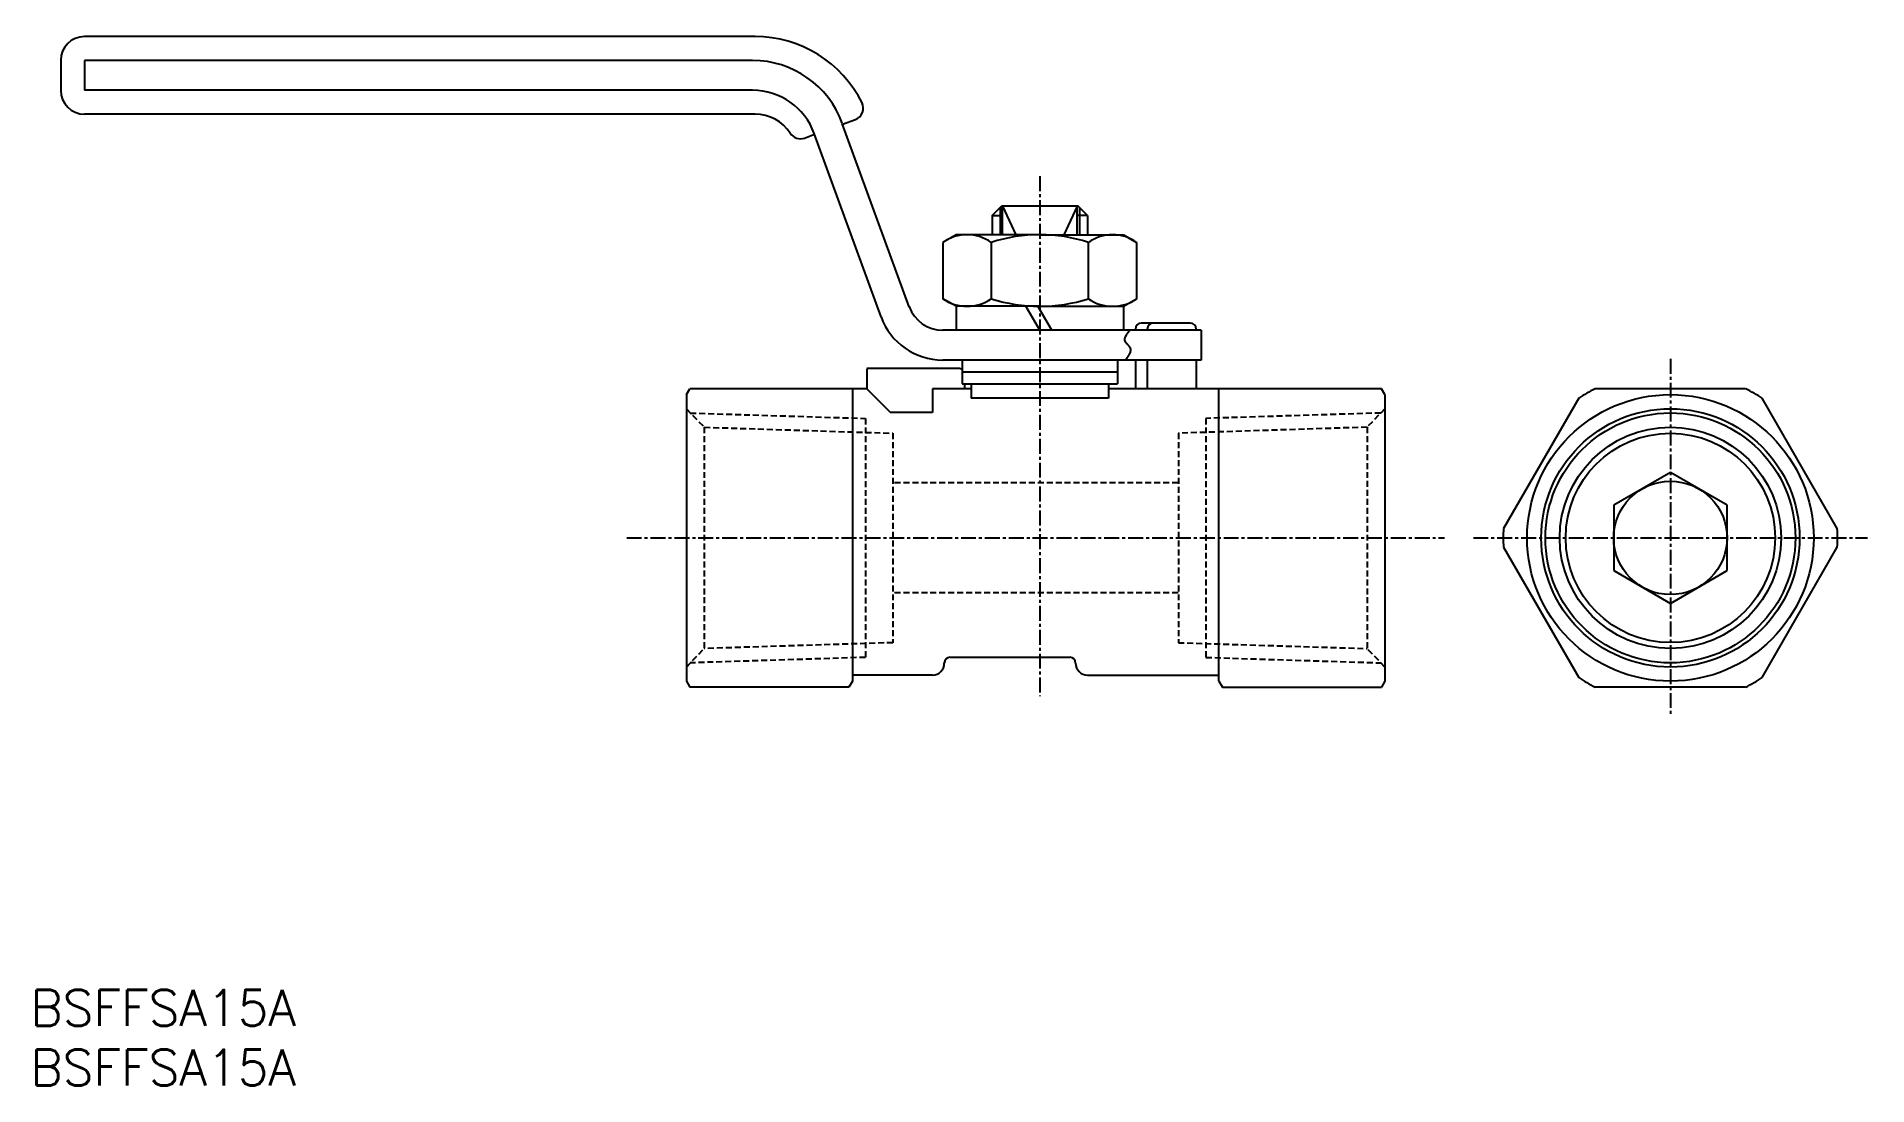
# Model space of a CAD drawing. Extents: x 1 to 154, y 0 to 88.
import ezdxf

# ---------------------------------------------------------------- set-up
doc = ezdxf.new("R2010")
doc.units = 0
doc.linetypes.add('CENTER', pattern=[2, 1.25, -0.25, 0.25, -0.25])
doc.linetypes.add('DASHED', pattern=[0.75, 0.5, -0.25])
doc.layers.get('0').update_dxf_attribs({"linetype": 'CONTINUOUS'})
doc.layers.add('CENTER', color=1, linetype='CENTER')
doc.styles.get("Standard").update_dxf_attribs({"font": 'txt.shx'})

# ---------------------------------------------------------------- blocks, each defined once
blk = doc.blocks.new('*U5')
at = {"color": 7, "linetype": 'CONTINUOUS'}
blk.add_text('BSFFSA15A', height=3, dxfattribs=at).set_placement((0, 0))
blk = doc.blocks.new('*U6')
at = {"color": 7, "linetype": 'CONTINUOUS'}
blk.add_text('BSFFSA15A', height=3, dxfattribs=at).set_placement((0, 5))

msp = doc.modelspace()

# ---------------------------------------------------------------- linework, layer by layer
at = {"color": 7, "linetype": 'CONTINUOUS'}
for p, q in [((60.69, 87.87), (4.53, 87.87)), ((2.53, 85.87), (2.53, 83.37)), ((60.47, 85.87), (4.53, 85.87)), ((4.53, 85.87), (4.53, 83.37)), ((60.47, 83.37), (4.53, 83.37)), ((60.69, 81.37), (4.53, 81.37)), ((71.23, 64.39), (65.64, 79.75)), ((73.58, 65.24), (67.99, 80.6)), ((68.01, 80.53), (69.09, 80.93)), ((64.81, 79.37), (65.66, 79.68)), ((80.53, 72.87), (81.33, 73.67)), ((87.73, 73.67), (81.33, 73.67)), ((81.4, 71.27), (81.4, 73.67)), ((87.65, 71.27), (87.65, 73.67)), ((88.53, 72.87), (87.73, 73.67)), ((80.53, 72.87), (80.53, 71.27)), ((80.53, 72.87), (81.4, 72.87)), ((88.53, 72.87), (87.65, 72.87)), ((88.53, 72.87), (88.53, 71.27)), ((77.53, 71.27), (76.42, 70.63)), ((76.42, 70.63), (76.42, 65.91)), ((84.53, 71.27), (77.53, 71.27)), ((80.46, 70.63), (80.46, 65.91)), ((84.53, 71.27), (91.53, 71.27)), ((88.59, 70.63), (88.59, 65.91)), ((91.53, 71.27), (92.64, 70.63)), ((92.64, 70.63), (92.64, 65.91)), ((77.53, 65.27), (76.42, 65.91)), ((77.53, 65.27), (77.53, 63.27)), ((84.53, 65.27), (77.53, 65.27)), ((84.53, 65.27), (78.53, 65.27)), ((84.53, 65.27), (91.53, 65.27)), ((91.53, 65.27), (92.64, 65.91)), ((91.53, 65.27), (91.53, 63.27)), ((84.53, 63.27), (76.4, 63.27)), ((98.03, 63.27), (84.53, 63.27)), ((92.53, 63.37), (92.53, 63.27)), ((97.13, 63.87), (93.03, 63.87)), ((93.53, 63.37), (93.53, 63.27)), ((97.63, 63.37), (97.63, 63.27)), ((98.03, 63.27), (98.03, 60.77)), ((77.73, 60.07), (70.03, 60.07)), ((70.03, 60.04), (70.03, 58.37)), ((98.03, 60.77), (76.4, 60.77)), ((78.03, 60.77), (78.03, 59.77)), ((80.53, 60.77), (78.03, 60.77)), ((91.03, 60.77), (91.03, 59.77)), ((92.53, 60.77), (92.53, 58.37)), ((93.53, 60.77), (93.53, 58.37)), ((97.63, 60.77), (97.63, 58.37)), ((54.93, 57.87), (55.22, 58.37)), ((70.03, 58.37), (55.22, 58.37)), ((68.83, 58.37), (68.83, 33.87)), ((70.03, 58.37), (72.03, 56.37)), ((75.53, 58.37), (75.53, 56.37)), ((78.78, 58.37), (75.53, 58.37)), ((78.03, 59.77), (78.03, 58.77)), ((78.03, 59.77), (91.03, 59.77)), ((78.03, 58.77), (90.28, 58.77)), ((78.03, 58.77), (91.03, 58.77)), ((78.23, 58.77), (78.23, 58.37)), ((78.78, 58.77), (78.78, 57.57)), ((90.28, 58.77), (90.28, 57.57)), ((113.14, 58.37), (90.28, 58.37)), ((91.03, 59.77), (91.03, 58.77)), ((99.53, 33.87), (99.53, 58.37)), ((113.43, 57.87), (113.14, 58.37)), ((54.93, 57.87), (54.93, 33.87)), ((90.28, 57.57), (78.78, 57.57)), ((113.43, 57.87), (113.43, 33.87)), ((75.53, 56.37), (72.03, 56.37)), ((75.43, 56.37), (75.43, 56.37)), ((137.34, 51.35), (132.59, 48.61)), ((142.09, 48.61), (137.34, 51.35)), ((132.59, 48.61), (132.59, 43.13)), ((142.09, 43.13), (142.09, 48.61)), ((132.59, 43.13), (137.34, 40.38)), ((137.34, 40.38), (142.09, 43.13)), ((76.53, 35.37), (76.53, 35.37)), ((77.03, 35.87), (87.03, 35.87)), ((87.53, 35.37), (87.53, 35.37)), ((54.93, 33.87), (55.22, 33.37)), ((68.83, 33.87), (68.54, 33.37)), ((75.53, 34.37), (68.83, 34.37)), ((88.53, 34.37), (99.53, 34.37)), ((99.53, 33.87), (99.82, 33.37)), ((113.43, 33.87), (113.14, 33.37)), ((68.54, 33.37), (55.22, 33.37)), ((99.82, 33.37), (113.14, 33.37))]:
    msp.add_line(p, q, dxfattribs=at)
at = {"color": 3, "linetype": 'CONTINUOUS'}
for p, q in [((81.4, 73.67), (82.51, 71.27)), ((87.65, 73.67), (86.54, 71.27)), ((81.2, 73.54), (81.2, 71.27)), ((87.85, 73.54), (87.85, 71.27)), ((84.53, 63.27), (83.37, 65.27)), ((85.53, 63.27), (84.37, 65.27))]:
    msp.add_line(p, q, dxfattribs=at)
at = {"color": 3, "linetype": 'DASHED'}
for p, q in [((54.93, 56.68), (56.43, 55.14)), ((55.26, 56.33), (69.93, 55.88)), ((69.93, 55.88), (69.93, 35.86)), ((113.09, 56.33), (98.43, 55.88)), ((98.43, 55.88), (98.43, 35.86)), ((113.43, 56.68), (111.93, 55.14)), ((56.43, 55.14), (56.43, 36.6)), ((56.43, 55.14), (72.23, 54.64)), ((72.23, 54.64), (72.23, 37.09)), ((111.93, 55.14), (96.13, 54.64)), ((96.13, 54.64), (96.13, 37.09)), ((111.93, 55.14), (111.93, 36.6)), ((96.11, 50.47), (72.23, 50.47)), ((96.11, 41.27), (72.23, 41.27)), ((72.23, 37.09), (56.43, 36.6)), ((96.13, 37.09), (111.93, 36.6)), ((54.93, 35.05), (56.43, 36.6)), ((69.93, 35.86), (55.26, 35.4)), ((98.43, 35.86), (113.09, 35.4)), ((113.43, 35.05), (111.93, 36.6))]:
    msp.add_line(p, q, dxfattribs=at)
at = {"color": 7, "linetype": 'CONTINUOUS'}
for points in [[(143.64, 58.37), (131.03, 58.37)], [(129.66, 57.58), (123.36, 46.66)], [(151.31, 46.66), (145.01, 57.58)], [(123.36, 45.08), (129.66, 34.16)], [(145.01, 34.16), (151.31, 45.08)], [(143.64, 33.37), (131.03, 33.37)]]:
    msp.add_lwpolyline(points, dxfattribs=at)
at = {"color": 7}
msp.add_polyline3d([(91.7, 60.77, 0), (91.71, 60.78, 0), (91.72, 60.8, 0), (91.73, 60.81, 0), (91.74, 60.83, 0), (91.75, 60.84, 0), (91.76, 60.85, 0), (91.77, 60.87, 0), (91.78, 60.88, 0), (91.8, 60.9, 0), (91.81, 60.91, 0), (91.82, 60.93, 0), (91.83, 60.94, 0), (91.84, 60.95, 0), (91.85, 60.97, 0), (91.86, 60.98, 0), (91.87, 61, 0), (91.88, 61.01, 0), (91.89, 61.03, 0), (91.9, 61.04, 0), (91.91, 61.05, 0), (91.92, 61.07, 0), (91.93, 61.08, 0), (91.94, 61.1, 0), (91.95, 61.11, 0), (91.96, 61.12, 0), (91.97, 61.14, 0), (91.97, 61.15, 0), (91.98, 61.17, 0), (91.99, 61.18, 0), (92, 61.19, 0), (92.01, 61.21, 0), (92.02, 61.22, 0), (92.02, 61.24, 0), (92.03, 61.25, 0), (92.04, 61.26, 0), (92.05, 61.28, 0), (92.05, 61.29, 0), (92.06, 61.31, 0), (92.07, 61.32, 0), (92.07, 61.33, 0), (92.08, 61.35, 0), (92.09, 61.36, 0), (92.09, 61.37, 0), (92.1, 61.39, 0), (92.1, 61.4, 0), (92.11, 61.41, 0), (92.11, 61.43, 0), (92.11, 61.44, 0), (92.12, 61.46, 0), (92.12, 61.47, 0), (92.13, 61.48, 0), (92.13, 61.5, 0), (92.13, 61.51, 0), (92.13, 61.52, 0), (92.14, 61.54, 0), (92.14, 61.55, 0), (92.14, 61.56, 0), (92.14, 61.57, 0), (92.14, 61.59, 0), (92.14, 61.6, 0), (92.14, 61.61, 0), (92.14, 61.63, 0), (92.14, 61.64, 0), (92.14, 61.65, 0), (92.14, 61.66, 0), (92.14, 61.68, 0), (92.13, 61.69, 0), (92.13, 61.7, 0), (92.13, 61.72, 0), (92.13, 61.73, 0), (92.12, 61.74, 0), (92.12, 61.75, 0), (92.11, 61.76, 0), (92.11, 61.78, 0), (92.1, 61.79, 0), (92.1, 61.8, 0), (92.09, 61.81, 0), (92.08, 61.83, 0), (92.08, 61.84, 0), (92.07, 61.85, 0), (92.06, 61.86, 0), (92.05, 61.87, 0), (92.04, 61.89, 0), (92.04, 61.9, 0), (92.03, 61.91, 0), (92.02, 61.92, 0), (92.01, 61.93, 0), (92, 61.94, 0), (91.99, 61.96, 0), (91.98, 61.97, 0), (91.97, 61.98, 0), (91.96, 61.99, 0), (91.95, 62, 0), (91.94, 62.01, 0), (91.93, 62.03, 0), (91.92, 62.04, 0), (91.9, 62.05, 0), (91.89, 62.06, 0), (91.88, 62.07, 0), (91.87, 62.08, 0), (91.86, 62.09, 0), (91.85, 62.11, 0), (91.84, 62.12, 0), (91.83, 62.13, 0), (91.82, 62.14, 0), (91.81, 62.15, 0), (91.8, 62.16, 0), (91.79, 62.18, 0), (91.78, 62.19, 0), (91.77, 62.2, 0), (91.76, 62.21, 0), (91.75, 62.22, 0), (91.74, 62.23, 0), (91.74, 62.25, 0), (91.73, 62.26, 0), (91.72, 62.27, 0), (91.71, 62.28, 0), (91.7, 62.29, 0), (91.7, 62.31, 0), (91.69, 62.32, 0), (91.69, 62.33, 0), (91.68, 62.34, 0), (91.68, 62.35, 0), (91.67, 62.37, 0), (91.67, 62.38, 0), (91.66, 62.39, 0), (91.66, 62.4, 0), (91.66, 62.42, 0), (91.65, 62.43, 0), (91.65, 62.44, 0), (91.65, 62.45, 0), (91.65, 62.47, 0), (91.65, 62.48, 0), (91.65, 62.49, 0), (91.65, 62.5, 0), (91.65, 62.52, 0), (91.65, 62.53, 0), (91.65, 62.54, 0), (91.65, 62.56, 0), (91.66, 62.57, 0), (91.66, 62.58, 0), (91.66, 62.59, 0), (91.66, 62.61, 0), (91.67, 62.62, 0), (91.67, 62.63, 0), (91.68, 62.65, 0), (91.68, 62.66, 0), (91.68, 62.67, 0), (91.69, 62.69, 0), (91.69, 62.7, 0), (91.7, 62.71, 0), (91.71, 62.73, 0), (91.71, 62.74, 0), (91.72, 62.75, 0), (91.73, 62.77, 0), (91.73, 62.78, 0), (91.74, 62.79, 0), (91.75, 62.81, 0), (91.75, 62.82, 0), (91.76, 62.84, 0), (91.77, 62.85, 0), (91.78, 62.86, 0), (91.79, 62.88, 0), (91.8, 62.89, 0), (91.8, 62.9, 0), (91.81, 62.92, 0), (91.82, 62.93, 0), (91.83, 62.95, 0), (91.84, 62.96, 0), (91.85, 62.97, 0), (91.86, 62.99, 0), (91.87, 63, 0), (91.88, 63.02, 0), (91.89, 63.03, 0), (91.9, 63.04, 0), (91.91, 63.06, 0), (91.92, 63.07, 0), (91.93, 63.09, 0), (91.94, 63.1, 0), (91.95, 63.11, 0), (91.97, 63.13, 0), (91.98, 63.14, 0), (91.99, 63.16, 0), (92, 63.17, 0), (92.01, 63.18, 0), (92.02, 63.2, 0), (92.03, 63.21, 0), (92.04, 63.23, 0), (92.06, 63.24, 0), (92.07, 63.25, 0), (92.08, 63.27, 0)], dxfattribs=at)
at = {"color": 7, "linetype": 'CONTINUOUS'}
for radius in [12, 10.82, 9.27, 8.77, 4.75]:
    msp.add_circle((137.34, 45.87), radius, dxfattribs=at)
at = {"color": 3, "linetype": 'CONTINUOUS'}
msp.add_circle((137.34, 45.87), 10.47, dxfattribs=at)
at = {"color": 7, "linetype": 'CONTINUOUS'}
for centre, radius, start, end in [((4.53, 85.87), 2, 90, 180), ((60.69, 77.87), 10, 26.3794, 90), ((60.47, 77.87), 8, 20, 90), ((4.53, 83.37), 2, 180, 270), ((60.47, 77.87), 5.5, 20, 90), ((60.69, 77.87), 3.5, 32.8396, 90), ((68.75, 81.87), 1, 290, 26.3794), ((64.47, 80.31), 1, 212.8396, 290), ((78.44, 67.76), 3.51, 54.8236, 125.1764), ((84.53, 58.03), 13.24, 90, 107.8967), ((84.53, 58.03), 13.24, 72.1033, 90), ((90.62, 67.76), 3.51, 54.8236, 125.1764), ((76.4, 66.27), 3, 200, 270), ((78.44, 68.78), 3.51, 234.8236, 305.1764), ((84.53, 78.51), 13.24, 252.1033, 270), ((84.53, 78.51), 13.24, 270, 287.8967), ((90.62, 68.78), 3.51, 234.8236, 305.1764), ((76.4, 66.27), 5.5, 200, 270), ((93.03, 63.37), 0.5, 90, 180), ((94.03, 63.37), 0.5, 90, 180), ((97.13, 63.37), 0.5, 0, 90), ((77.73, 59.57), 0.5, 53.1301, 90), ((137.34, 45.87), 14, 116.7655, 123.2345), ((137.34, 45.87), 14, 56.7655, 63.2345), ((137.34, 45.87), 14, 176.7655, 183.2345), ((137.34, 45.87), 14, 356.7655, 3.2345), ((75.53, 35.37), 1, 270, 0), ((77.03, 35.37), 0.5, 90, 180), ((87.03, 35.37), 0.5, 360, 90), ((88.53, 35.37), 1, 180, 270), ((137.34, 45.87), 14, 236.7655, 243.2345), ((137.34, 45.87), 14, 296.7655, 303.2345)]:
    msp.add_arc(centre, radius, start, end, dxfattribs=at)
at = {"layer": 'CENTER', "color": 1, "linetype": 'CENTER'}
for p, q in [((84.53, 76.17), (84.53, 32.62)), ((137.34, 60.87), (137.34, 30.87)), ((49.93, 45.87), (118.43, 45.87)), ((120.84, 45.87), (153.84, 45.87))]:
    msp.add_line(p, q, dxfattribs=at)

# ---------------------------------------------------------------- block references
at = {"color": 7, "linetype": 'CONTINUOUS'}
for name in ['*U6', '*U5']:
    msp.add_blockref(name, (0, 0), dxfattribs=at)

doc.saveas('drawing.dxf')
